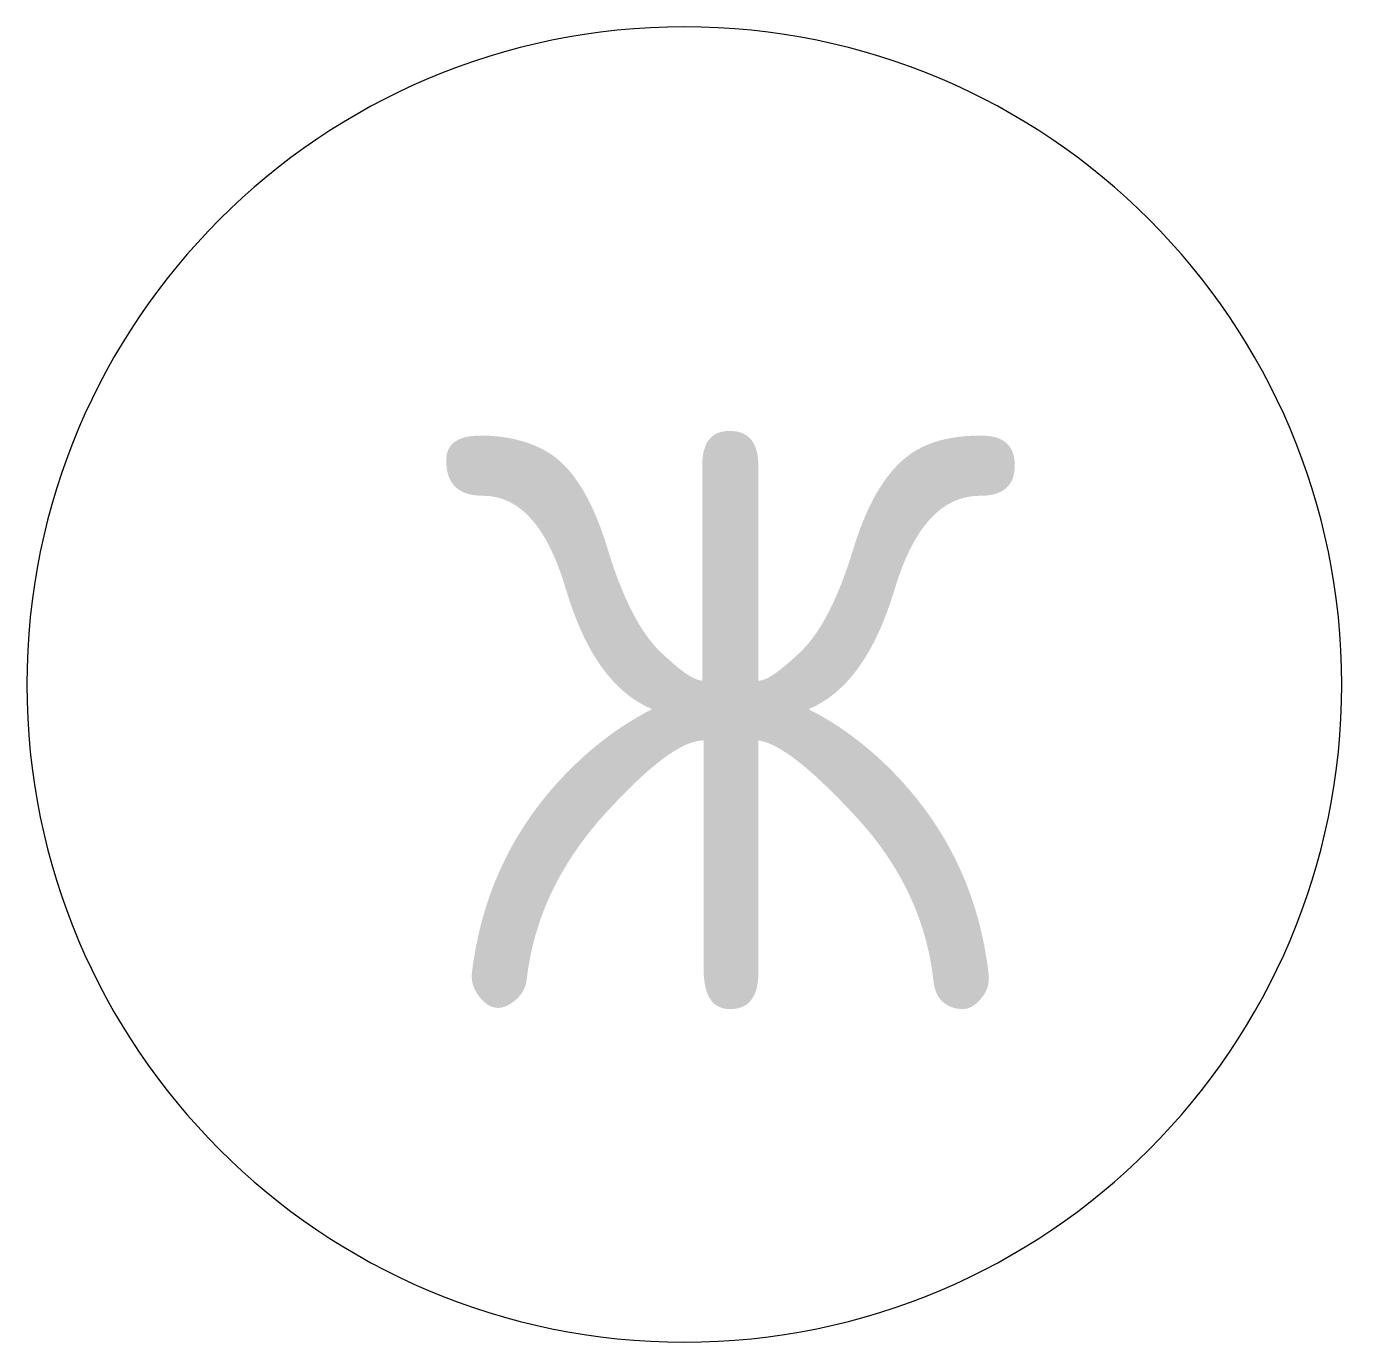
# Model space of a CAD drawing. Header units: millimetres. Extents: x -584918 to 2941280, y 3000189 to 4229862.
# Drawn here: x -410049 to -409231, y 3858810 to 3859610 of the extents above; entities that cross this region are included whole.
import ezdxf

# ---------------------------------------------------------------- set-up
doc = ezdxf.new("R2010")
doc.units = ezdxf.units.MM
doc.layers.add('Оси', color=7, linetype='Continuous', lineweight=0)
doc.styles.add('GOST Common', font='', dxfattribs={"width": 0.9, "height": 700})
doc.styles.get('GOST Common').set_extended_font_data('GOST Common')

# ---------------------------------------------------------------- blocks, each defined once
blk = doc.blocks.new('Ось сетки - Круг_Ø8 мм-6577-АР Этаж 02')
at = {"layer": 'Оси'}
for start, end in [(360, 180), (180, 360)]:
    blk.add_arc((0, 0), 4, start, end, dxfattribs=at)

msp = doc.modelspace()

# ---------------------------------------------------------------- block references
at = {"layer": 'Оси', "xscale": 99.99999999999993, "yscale": 99.99999999999993, "zscale": 99.99999999999993, "rotation": 269.9999999999994}
msp.add_blockref('Ось сетки - Круг_Ø8 мм-6577-АР Этаж 02', (-409648.516, 3859209.598), dxfattribs=at)

# ---------------------------------------------------------------- texts
at = {"layer": 'Оси', "insert": (-409794.689, 3859362.185), "char_height": 350, "width": 389.62012, "attachment_point": 1, "style": 'GOST Common'}
msp.add_mtext('\\fGOST Common|b0|i0|c204|p34|;\\W.9;Ж', dxfattribs=at)

doc.saveas('drawing.dxf')
